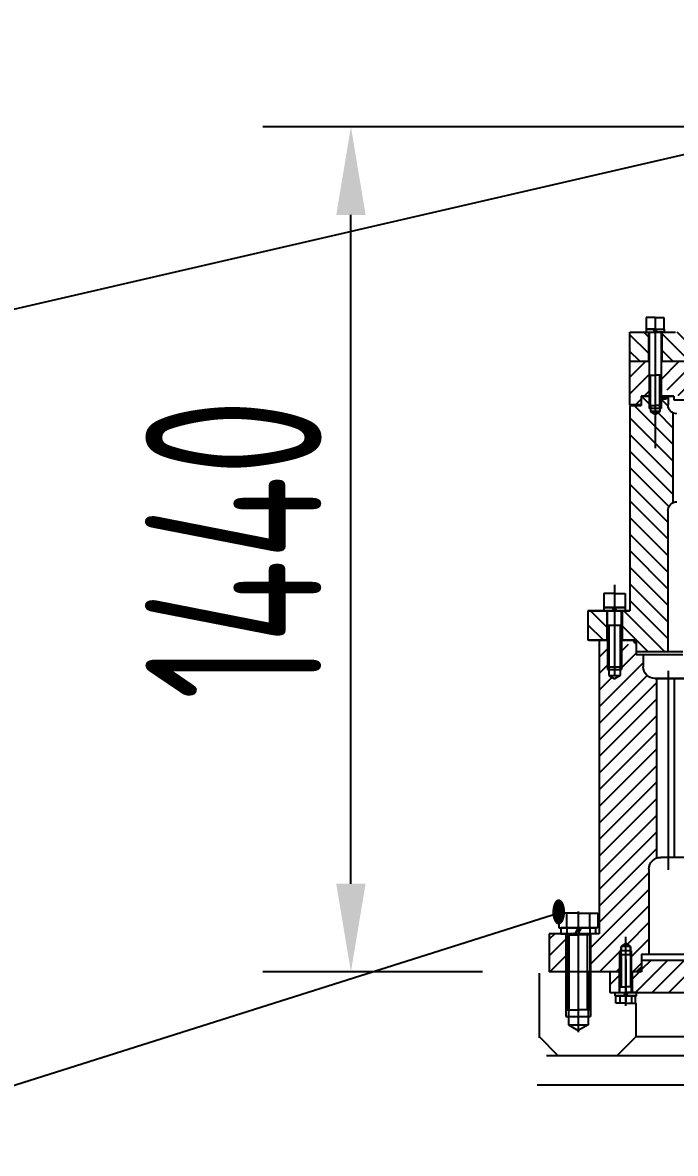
# Model space of a CAD drawing. Header units: millimetres. Extents: x 0 to 21000, y 0 to 14850.
# Drawn here: x 3201 to 4313, y 4808 to 6735 of the extents above; entities that cross this region are included whole.
import ezdxf
from ezdxf.enums import TextEntityAlignment as Align

# ---------------------------------------------------------------- set-up
doc = ezdxf.new("R2010")
doc.units = ezdxf.units.MM
doc.header["$LTSCALE"] = 500
for name, pattern in [('F', [0.75, 0.5, -0.25]), ('G', [2, 1.25, -0.25, 0.25, -0.25]), ('K', [2.5, 1.25, -0.25, 0.25, -0.25, 0.25, -0.25])]:
    doc.linetypes.add(name, pattern=pattern)
for name, color, linetype in [('01', 7, 'Continuous'), ('02', 1, 'Continuous'), ('04', 2, 'F'), ('05', 4, 'G'), ('07', 6, 'K'), ('08', 1, 'Continuous')]:
    doc.layers.add(name, color=color, linetype=linetype)
doc.styles.get("Standard").update_dxf_attribs({"font": 'isocp', "width": 0.707, "bigfont": 'intecad.shx'})
doc.dimstyles.new('INTE', dxfattribs={"dimscale": 50, "dimtxt": 6, "dimasz": 3, "dimexe": 3, "dimexo": 0, "dimgap": 1, "dimtad": 1, "dimdec": 1, "dimdsep": 46, "dimtxsty": 'Standard', "dimcen": 0, "dimclrd": 1, "dimclre": 1, "dimclrt": 3, "dimaunit": 1, "dimadec": 0, "dimazin": 0, "dimtfac": 1, "dimtdec": 1, "dimtmove": 0, "dimatfit": 0, "dimfxl": 0, "dimarcsym": 0})
pattern_1 = [(135, (-7977.256, 11116.51), (-14.142136, -14.142136), [])]
pattern_2 = [(45, (-7977.256, 11116.51), (-14.142136, 14.142136), [])]
pattern_3 = [(45, (-4234.45896, 16441.7636), (-0.070710678, 0.070710678), [])]

# ---------------------------------------------------------------- blocks, each defined once
blk = doc.blocks.new('*U208')
at = {"layer": '01'}
for p, q in [((-18.3, 6), (-18.3, 0)), ((0, 6), (-18.3, 6)), ((-18.3, 0), (0, 0)), ((0, 0), (-3.5, 6)), ((0, 6), (3.5, 0)), ((0, 6), (18.3, 6)), ((18.3, 0), (0, 0)), ((18.3, 6), (18.3, 0))]:
    blk.add_line(p, q, dxfattribs=at)
at = {"layer": '05'}
blk.add_line((0, 8.1), (0, -2.1), dxfattribs=at)
blk = doc.blocks.new('*U207')
at = {"layer": '01'}
for p, q in [((-18.3, 6), (-18.3, 0)), ((0, 6), (-18.3, 6)), ((-18.3, 0), (0, 0)), ((0, 0), (-3.5, 6)), ((0, 6), (3.5, 0)), ((0, 6), (18.3, 6)), ((18.3, 0), (0, 0)), ((18.3, 6), (18.3, 0))]:
    blk.add_line(p, q, dxfattribs=at)
at = {"layer": '05'}
blk.add_line((0, 8.1), (0, -2.1), dxfattribs=at)
blk = doc.blocks.new('*U206')
at = {"layer": '01'}
for p, q in [((-15.1, 5), (-15.1, 0)), ((0, 5), (-15.1, 5)), ((-15.1, 0), (0, 0)), ((0, 0), (-2.9, 5)), ((0, 5), (2.9, 0)), ((0, 5), (15.1, 5)), ((15.1, 0), (0, 0)), ((15.1, 5), (15.1, 0))]:
    blk.add_line(p, q, dxfattribs=at)
at = {"layer": '05'}
blk.add_line((0, 7.1), (0, -2.1), dxfattribs=at)
blk = doc.blocks.new('FDSDSDFG')
at = {"layer": '02', "linetype": 'Continuous'}
h = blk.add_hatch(dxfattribs=at)
h.set_pattern_fill('_USER', color=1, scale=20, angle=45, style=0, pattern_type=0)
h.set_pattern_definition(pattern_2)
h.paths.add_polyline_path([(-3658.5, 15146.6, -0.414214), (-3638.5, 15166.6), (-3615.3, 15166.6), (-3615.3, 15227.1), (-3634, 15238.5), (-3636, 15238.5), (-3636, 15209.4), (-3636, 15203.5), (-3637.6, 15203.5), (-3637.6, 15196.5), (-3644, 15192.8), (-3650.4, 15196.5), (-3650.4, 15203.5), (-3652, 15203.5), (-3652, 15236.5), (-3652, 15238.5), (-3674, 15238.5), (-3686.6, 15238.5), (-3709, 15177), (-3709, 15043, -0.414214), (-3719, 15033), (-3724, 15033), (-3724, 15014.1), (-3658.5, 14986.9)])
h.paths.add_polyline_path([(-3724, 15014.1), (-3724, 14983.5), (-3701.2, 14983.5), (-3688.7, 14983.5), (-3688.7, 14999.4)])
h.paths.add_polyline_path([(-3247.5, 15166.5), (-3247.5, 15238.5), (-3366, 15238.5), (-3366, 15209.4), (-3366, 15203.5), (-3367.6, 15203.5), (-3367.6, 15196.5), (-3374, 15192.8), (-3380.4, 15196.5), (-3380.4, 15203.5), (-3382, 15203.5), (-3382, 15236.5), (-3382, 15238.5), (-3386.5, 15238.5), (-3402.6, 15201.6), (-3402.6, 15166.5)])
h.paths.add_polyline_path([(-3113.7, 15166.5), (-3113.7, 15238.5), (-3133.2, 15238.5), (-3133.2, 15209.9), (-3133.2, 15202.8), (-3134.8, 15202.8), (-3134.8, 15195.8), (-3141.2, 15192.1), (-3147.6, 15195.8), (-3147.6, 15202.8), (-3149.2, 15202.8), (-3149.2, 15225.8), (-3149.2, 15238.5), (-3247.5, 15238.5), (-3247.5, 15166.5)])
h.paths.add_polyline_path([(-2512.2, 15166.5), (-2477, 15207), (-2647.5, 15207, -0.414214), (-2677.5, 15237), (-2677.5, 15238.5), (-2725.8, 15238.5), (-2725.8, 15209.9), (-2725.8, 15202.8), (-2727.4, 15202.8), (-2727.4, 15195.8), (-2733.8, 15192.1), (-2740.2, 15195.8), (-2740.2, 15202.8), (-2741.8, 15202.8), (-2741.8, 15225.8), (-2741.8, 15238.5), (-2752.8, 15238.5), (-2761.3, 15228.3), (-2761.3, 15166.5)])
h.paths.add_polyline_path([(-2395, 15126.5), (-2395, 15060.4), (-2355, 15097), (-2355, 15127, 0.414214), (-2435, 15207), (-2477, 15207), (-2512.2, 15166.5), (-2435, 15166.5, -0.414214)])
h.paths.add_polyline_path([(-2355, 15063), (-2355, 15097), (-2395, 15060.4), (-2395, 14998), (-2353.5, 14998), (-2353.5, 14983.5), (-2338.5, 14983.5), (-2302, 15007.7), (-2302, 15033), (-2305.6, 15033), (-2325, 15033, -0.414214)])
h.paths.add_polyline_path([(-2338.5, 14983.5), (-2302, 14983.5), (-2302, 15007.7)])
h.paths.add_polyline_path([(-3619.7, 15216.3), (-3604.6, 15216.3), (-3604.6, 15236), (-3619.7, 15236)], flags=9)
h.paths.add_polyline_path([(-3689.5, 15095.2), (-3674.3, 15095.2), (-3674.3, 15114.9), (-3689.5, 15114.9)], flags=24)
h.paths.add_polyline_path([(-2724.3, 15230.1), (-2709.1, 15230.1), (-2709.1, 15249.8), (-2724.3, 15249.8)], flags=9)
h.paths.add_polyline_path([(-2770.1, 15217.1), (-2754.9, 15217.1), (-2754.9, 15236.8), (-2770.1, 15236.8)], flags=9)
h.paths.add_polyline_path([(-2351.3, 14970.6), (-2336.1, 14970.6), (-2336.1, 14990.3), (-2351.3, 14990.3)], flags=9)
h = blk.add_hatch(dxfattribs=at)
h.set_pattern_fill('_USER', color=1, scale=20, angle=45, style=0, pattern_type=0)
h.set_pattern_definition(pattern_2)
h.paths.add_polyline_path([(-2279, 14983.5), (-2247.5, 14983.5), (-2247.5, 15033), (-2279, 15033)])
at = {"layer": '02'}
h = blk.add_hatch(dxfattribs=at)
h.set_pattern_fill('_USER', color=256, scale=20, angle=135, style=0, pattern_type=0)
h.set_pattern_definition(pattern_1)
h.paths.add_polyline_path([(-2300.5, 14983), (-2338, 14983), (-2338, 14977), (-2342, 14977, -0.043716), (-2342.5, 14977), (-2346, 14977), (-2346, 14983), (-2353.5, 14983), (-2353.5, 14993), (-2761.3, 14993), (-2761.3, 14950.9), (-2776.3, 14950.9), (-2776.3, 14918), (-2342.4, 14918), (-2300.5, 14940.8)])
h.paths.add_polyline_path([(-2247.5, 14969.8), (-2280.5, 14951.8), (-2280.5, 14924), (-2266.9, 14924), (-2266.9, 14909), (-2247.5, 14909)])
h.paths.add_polyline_path([(-2247.5, 14969.8), (-2247.5, 14983), (-2280.5, 14983), (-2280.5, 14951.8)])
h.paths.add_polyline_path([(-3098.7, 14950.9), (-3113.7, 14950.9), (-3113.7, 14993), (-3402.6, 14993), (-3402.6, 14933.3), (-3422.4, 14933.3), (-3422.4, 14918), (-3098.7, 14918)])
h.paths.add_polyline_path([(-2565.4, 14893.4), (-2565.4, 14940.1), (-2529.4, 14940.1), (-2529.4, 14893.4)], flags=9)
h.paths.add_polyline_path([(-2716.8, 14907.1), (-2716.8, 14937.7), (-2680.8, 14937.7), (-2680.8, 14907.1)], flags=9)
h.paths.add_polyline_path([(-2499.9, 14961.9), (-2484.7, 14961.9), (-2484.7, 14981.6), (-2499.9, 14981.6)], flags=24)
h.paths.add_polyline_path([(-2351.3, 14970.6), (-2336.1, 14970.6), (-2336.1, 14990.3), (-2351.3, 14990.3)], flags=24)
h = blk.add_hatch(dxfattribs=at)
h.set_pattern_fill('_USER', color=256, scale=20, angle=45, style=0, pattern_type=0)
h.set_pattern_definition(pattern_2)
h.paths.add_polyline_path([(-3554.1, 14880.6), (-3607.6, 14909), (-3608.1, 14909), (-3608.1, 14908), (-3627.5, 14908), (-3627.5, 14685.4), (-3562.6, 14668.5), (-3562.6, 14729, -0.289261), (-3554.1, 14742.5)])
h.paths.add_polyline_path([(-3562.5, 14924), (-3584.5, 14924), (-3584.5, 14896.7), (-3554.1, 14880.6), (-3554.1, 14895.5, -0.286757), (-3562.5, 14909)])
h.paths.add_polyline_path([(-3584.5, 14924), (-3596.7, 14924), (-3596.7, 14920), (-3603.7, 14920), (-3603.7, 14924), (-3608.1, 14924), (-3608.1, 14909.2), (-3584.5, 14896.7)])
h.paths.add_polyline_path([(-3562.6, 14668.5), (-3627.5, 14685.4), (-3627.5, 14558), (-3640.8, 14558), (-3640.8, 14508), (-3616.9, 14508), (-3616.9, 14489), (-3562.6, 14489)])
h.paths.add_polyline_path([(-3666.8, 14558), (-3698.8, 14558), (-3698.8, 14508), (-3666.8, 14508)])
h.paths.add_polyline_path([(-2247.5, 14891.8), (-2320.9, 14862.8), (-2320.9, 14780.6), (-2247.5, 14772.6)])
h.paths.add_polyline_path([(-2290.5, 14892.7), (-2298.5, 14897.7), (-2298.5, 14902.9), (-2300.5, 14902.9), (-2300.5, 14924), (-2302.5, 14924), (-2302.5, 14919), (-2309.5, 14919), (-2309.5, 14924), (-2312.5, 14924), (-2312.5, 14909, -0.286757), (-2320.9, 14895.5), (-2320.9, 14862.8), (-2290.5, 14874.8)])
h.paths.add_polyline_path([(-2247.5, 14908), (-2266.9, 14908), (-2266.9, 14924), (-2280.5, 14924), (-2280.5, 14902.9), (-2282.5, 14902.9), (-2282.5, 14897.7), (-2290.5, 14892.7), (-2290.5, 14874.8), (-2247.5, 14891.8)])
h.paths.add_polyline_path([(-2247.5, 14772.6), (-2320.9, 14780.6), (-2320.9, 14742.5, -0.289261), (-2312.4, 14729), (-2312.4, 14641.9), (-2247.5, 14635.2)])
h.paths.add_polyline_path([(-2247.5, 14635.2), (-2312.4, 14641.9), (-2312.4, 14515.4), (-2258, 14504), (-2258, 14508), (-2234.2, 14508), (-2234.2, 14558), (-2239.4, 14558), (-2247.5, 14558)])
h.paths.add_polyline_path([(-2258, 14504), (-2312.4, 14515.4), (-2312.4, 14489), (-2258, 14489)])
h.paths.add_polyline_path([(-2176.1, 14558), (-2208.2, 14558), (-2208.2, 14508), (-2176.1, 14508)])
h.paths.add_polyline_path([(-2287.9, 14811.8), (-2272.8, 14811.8), (-2272.8, 14831.5), (-2287.9, 14831.5)], flags=24)
h = blk.add_hatch(dxfattribs=at)
h.set_pattern_fill('_USER', color=256, scale=0.1, angle=45, style=0, pattern_type=0)
h.set_pattern_definition([(45, (-7977.25642, 11116.50903), (-0.0707106781, 0.0707106781), [])])
h.paths.add_polyline_path([(-2302.5, 14924), (-2309.5, 14924), (-2309.5, 14919), (-2302.5, 14919)])
h = blk.add_hatch(dxfattribs=at)
h.set_pattern_fill('_USER', color=256, scale=20, angle=135, style=0, pattern_type=0)
h.set_pattern_definition(pattern_1)
h.paths.add_polyline_path([(-3582.3, 14443), (-3585, 14443, -0.414214), (-3605, 14463), (-3605, 14483), (-3616.9, 14483), (-3616.9, 14508), (-3640.8, 14508), (-3640.8, 14533), (-3641.8, 14533), (-3641.8, 14508), (-3641.8, 14458), (-3644.2, 14458), (-3644.2, 14448), (-3653.8, 14442.4), (-3663.4, 14448), (-3663.4, 14458), (-3665.8, 14458), (-3665.8, 14508), (-3680, 14508), (-3680, 14372.4), (-3582.3, 14344.9)])
h.paths.add_polyline_path([(-3582.3, 14344.9), (-3680, 14372.4), (-3680, 14008), (-3694.4, 14008), (-3694.4, 13943), (-3645.1, 13943), (-3644.5, 13943.2), (-3644.5, 13972), (-3644.5, 13978.7), (-3642.5, 13978.7), (-3642.5, 13985.9), (-3634.5, 13991.2), (-3626.5, 13985.9), (-3626.5, 13978.7), (-3624.5, 13978.7), (-3624.5, 13972), (-3624.5, 13951.5), (-3607.5, 13958.5), (-3607.5, 13973), (-3595, 13973), (-3595, 14118, -0.308559), (-3582.3, 14136.6)])
h.paths.add_polyline_path([(-3736.4, 14008), (-3765, 14008), (-3765, 13943), (-3736.4, 13943)])
h.paths.add_polyline_path([(-2195, 14490.8), (-2209.2, 14493.7), (-2209.2, 14458), (-2211.6, 14458), (-2211.6, 14448), (-2221.2, 14442.4), (-2230.8, 14448), (-2230.8, 14458), (-2233.2, 14458), (-2233.2, 14498.8), (-2258, 14504), (-2258, 14483), (-2270, 14483), (-2270, 14463, -0.414214), (-2290, 14443), (-2292.7, 14443), (-2292.7, 14252.7), (-2195, 14224.6)])
h.paths.add_polyline_path([(-2195, 14224.6), (-2292.7, 14252.7), (-2292.7, 14197.1), (-2195, 14152)])
h.paths.add_polyline_path([(-2292.7, 14197.1), (-2292.7, 14136.6, -0.308559), (-2280, 14118), (-2280, 14061.6), (-2195, 14016.1), (-2195, 14152)])
h.paths.add_polyline_path([(-2280, 14061.6), (-2280, 13973), (-2267.5, 13973), (-2267.5, 13943), (-2250.5, 13943), (-2250.5, 13972), (-2250.5, 13978.7), (-2248.5, 13978.7), (-2248.5, 13985.9), (-2240.5, 13991.2), (-2232.5, 13985.9), (-2232.5, 13978.7), (-2230.5, 13978.7), (-2230.5, 13972), (-2230.5, 13943), (-2180.6, 13943), (-2180.6, 14008), (-2195, 14008), (-2195, 14016.1)])
h.paths.add_polyline_path([(-2110, 14008), (-2138.6, 14008), (-2138.6, 13985.9), (-2110, 13970.6)])
h.paths.add_polyline_path([(-2138.6, 13985.9), (-2138.6, 13943), (-2110, 13943), (-2110, 13970.6)])
h.paths.add_polyline_path([(-2255.7, 14348.3), (-2240.6, 14348.3), (-2240.6, 14368), (-2255.7, 14368)], flags=24)
at = {"layer": '02', "linetype": 'Continuous'}
h = blk.add_hatch(dxfattribs=at)
h.set_pattern_fill('_USER', color=1, scale=0.1, angle=45, style=0, pattern_type=0)
h.set_pattern_definition(pattern_3)
h.paths.add_polyline_path([(-2256.1, 14504.3, 1), (-2256.1, 14507.9, 1)])
h = blk.add_hatch(dxfattribs=at)
h.set_pattern_fill('_USER', color=1, scale=20, angle=-45, style=0, pattern_type=0)
h.set_pattern_definition([(315, (-4234.459, 16441.764), (14.14214, 14.14214), [])])
h.paths.add_polyline_path([(-2367.5, 13963), (-2468.7, 13908.3, -0.539657), (-2542.3, 13948), (-2542.3, 13958), (-2599.5, 13958), (-2602.5, 13955), (-2602.5, 13865.8), (-2544.3, 13815.7), (-2373.5, 13908), (-2251.5, 13908), (-2251.5, 13943), (-2267.5, 13943), (-2267.5, 13963)])
h.paths.add_polyline_path([(-2622.5, 13835), (-2685.5, 13835), (-2685.5, 13827.4), (-2664.4, 13827.4), (-2664.4, 13805.2), (-2664.4, 13783), (-2605, 13783), (-2544.3, 13815.7), (-2602.5, 13865.8), (-2602.5, 13843), (-2622.5, 13843)])
h.paths.add_polyline_path([(-2229.5, 13918), (-2217, 13908), (-2213.5, 13908), (-2213.5, 13943), (-2229.5, 13943)])
h.paths.add_polyline_path([(-2404.9, 13907.6), (-2389.7, 13907.6), (-2389.7, 13927.3), (-2404.9, 13927.3)], flags=24)
h = blk.add_hatch(dxfattribs=at)
h.set_pattern_fill('_USER', color=1, scale=0.1, angle=45, style=0, pattern_type=0)
h.set_pattern_definition(pattern_3)
h.paths.add_polyline_path([(-2262.2, 13946.9), (-2263.7, 13948.3, 0.09086), (-2264.7, 13948.4, 1), (-2264.7, 13943.1, 0.54371)])
at = {"layer": '01'}
for p, q in [((-2305.5, 15058), (-2305.5, 15038)), ((-2290.5, 15058), (-2305.5, 15058)), ((-2290.5, 15058), (-2275.5, 15058)), ((-2275.5, 15058), (-2275.5, 15038)), ((-2302, 15033), (-2302, 14983.5)), ((-2300.5, 15033), (-2300.5, 14902.9)), ((-2275.5, 15038), (-2290.5, 15038)), ((-2280.5, 15033), (-2280.5, 14902.9)), ((-2279, 15033), (-2279, 14983.5)), ((-2300.5, 14960), (-2290.5, 14960)), ((-2280.5, 14960), (-2290.5, 14960)), ((-2300.5, 14908), (-2290.5, 14908)), ((-2298.5, 14902.9), (-2298.5, 14897.7)), ((-2298.5, 14897.7), (-2282.5, 14897.7)), ((-2298.5, 14897.7), (-2290.5, 14892.7)), ((-2280.5, 14908), (-2290.5, 14908)), ((-2290.5, 14892.7), (-2282.5, 14897.7)), ((-2282.5, 14908), (-2282.5, 14897.7)), ((-2239.2, 14588), (-2239.2, 14564)), ((-2221.2, 14588), (-2239.2, 14588)), ((-2221.2, 14588), (-2203.2, 14588)), ((-2203.2, 14588), (-2203.2, 14564)), ((-2239.2, 14564), (-2221.2, 14564)), ((-2233.2, 14564), (-2221.2, 14564)), ((-2209.2, 14564), (-2221.2, 14564)), ((-2203.2, 14564), (-2221.2, 14564)), ((-2251.9, 14508), (-2258, 14501.3)), ((-2209.2, 14458), (-2233.2, 14458)), ((-2230.8, 14458), (-2230.8, 14448)), ((-2211.6, 14458), (-2211.6, 14448)), ((-2211.6, 14448), (-2230.8, 14448)), ((-2230.8, 14448), (-2221.2, 14442.4)), ((-2211.6, 14448), (-2221.2, 14442.4)), ((-2250.5, 13908), (-2250.5, 13972)), ((-2248.5, 13985.9), (-2248.5, 13978.7)), ((-2232.5, 13985.9), (-2232.5, 13978.9)), ((-2230.5, 13908), (-2230.5, 13972)), ((-2267.5, 13951.8), (-2258.1, 13943)), ((-2250.5, 13917.2), (-2240.5, 13917.2)), ((-2230.5, 13917.2), (-2240.5, 13917.2)), ((-2257.3, 13889.5), (-2257.3, 13902)), ((-2257.3, 13902), (-2240.5, 13902)), ((-2250.5, 13902), (-2250.5, 13889.5)), ((-2223.7, 13902), (-2240.5, 13902)), ((-2230.5, 13902), (-2230.5, 13889.5)), ((-2223.7, 13889.5), (-2223.7, 13902)), ((-2240.5, 13889.5), (-2257.3, 13889.5)), ((-2240.5, 13889.5), (-2223.7, 13889.5))]:
    blk.add_line(p, q, dxfattribs=at)
at = {"layer": '01', "ltscale": 0.8}
for p, q in [((-2247.5, 15033), (-2325, 15033)), ((-2300.5, 14983.5), (-2353.5, 14983.5)), ((-2247.5, 14983.5), (-2280.5, 14983.5)), ((-2322.5, 14918), (-2866.1, 14918)), ((-2300.5, 14924), (-2322.5, 14924)), ((-2266.9, 14924), (-2280.5, 14924)), ((-2280, 14118), (-2280, 13973)), ((-2180.6, 14008), (-2180.6, 13943)), ((-2138.6, 14008), (-2138.6, 13943)), ((-2267.5, 13973), (-2591.9, 13973)), ((-2267.5, 13973), (-2591.9, 13973)), ((-2267.5, 13973), (-2267.5, 13943)), ((-2267.5, 13963), (-2601.9, 13963)), ((-2267.5, 13963), (-2594.5, 13963)), ((-2213.5, 13943), (-2213.5, 13908)), ((-2213.5, 13908), (-2373.5, 13908)), ((-2213.5, 13908), (-2373.5, 13908))]:
    blk.add_line(p, q, dxfattribs=at)
at = {"layer": '01', "color": 7, "linetype": 'Continuous', "ltscale": 0.8}
for p, q in [((-2247.5, 14909), (-2247.5, 15033)), ((-2322.5, 14924), (-2322.5, 14918)), ((-2322.5, 14924), (-2300.5, 14924)), ((-2312.5, 14924), (-2312.5, 14909)), ((-2312.5, 14924), (-2312.5, 14909)), ((-2309.5, 14924), (-2309.5, 14920)), ((-2309.5, 14924), (-2309.5, 14919)), ((-2309.5, 14919), (-2302.5, 14919)), ((-2302.5, 14924), (-2302.5, 14920)), ((-2302.5, 14924), (-2302.5, 14919)), ((-2280.5, 14924), (-2266.9, 14924)), ((-2266.9, 14924), (-2266.9, 14908)), ((-2266.9, 14924), (-2266.9, 14908)), ((-2266.9, 14909), (-2247.5, 14909)), ((-2247.5, 14908), (-2266.9, 14908)), ((-2266.9, 14908), (-2247.5, 14908)), ((-2247.5, 14908), (-2247.5, 14558)), ((-2247.5, 14908), (-2247.5, 14558)), ((-2320.9, 14895.5), (-2320.9, 14742.5)), ((-2312.4, 14729), (-2312.4, 14489)), ((-2177.5, 14558), (-2247.5, 14558)), ((-2247.5, 14558), (-2176.1, 14558)), ((-2176.1, 14558), (-2176.1, 14508)), ((-2258, 14508), (-2234.5, 14508)), ((-2234.5, 14508), (-2258, 14508)), ((-2258, 14508), (-2258, 14483)), ((-2177.5, 14508), (-2210.5, 14508)), ((-2210.5, 14508), (-2176.1, 14508)), ((-2195, 14508), (-2195, 14008)), ((-2195, 14508), (-2195, 14008)), ((-2258.1, 14489), (-2337.5, 14489)), ((-2337.5, 14483), (-2258.1, 14483)), ((-2337.5, 14483), (-2258, 14483)), ((-2270, 14483), (-2270, 14463)), ((-2290, 14443), (-2437.4, 14443)), ((-2437.4, 14443), (-2290, 14443)), ((-2359.9, 14443), (-2290, 14443)), ((-2322.7, 14443), (-2322.7, 14138)), ((-2292.7, 14443), (-2292.7, 14136.6)), ((-2437.4, 14138), (-2300, 14138)), ((-2195, 14008), (-2110, 14008)), ((-2110, 14008), (-2110, 13943)), ((-2267.5, 13943), (-2250.5, 13943)), ((-2230.5, 13943), (-2110, 13943))]:
    blk.add_line(p, q, dxfattribs=at)
at = {"layer": '01', "color": 7, "linetype": 'Continuous'}
for p, q in [((-2234.2, 14558), (-2234.2, 14508)), ((-2233.2, 14508), (-2233.2, 14558)), ((-2209.2, 14508), (-2209.2, 14558)), ((-2208.2, 14558), (-2208.2, 14508)), ((-2233.2, 14533), (-2209.2, 14533)), ((-2233.2, 14508), (-2233.2, 14458)), ((-2209.2, 14508), (-2209.2, 14458)), ((-2233.2, 14462), (-2209.2, 14462)), ((-2248.5, 13985.9), (-2240.5, 13991.2)), ((-2240.5, 13991.2), (-2232.5, 13985.9)), ((-2250.5, 13978.7), (-2230.5, 13978.7)), ((-2250.5, 13972), (-2230.5, 13972)), ((-2248.5, 13985.9), (-2232.5, 13985.9)), ((-2251.5, 13943), (-2251.5, 13908)), ((-2229.5, 13943), (-2229.5, 13908))]:
    blk.add_line(p, q, dxfattribs=at)
at = {"layer": '01'}
for centre, radius in [((-2256.1, 14506.1), 1.79), ((-2264.7, 13945.8), 2.68)]:
    blk.add_circle(centre, radius, dxfattribs=at)
at = {"layer": '01', "color": 7, "linetype": 'Continuous', "ltscale": 0.8}
for centre, radius in [((-2327.5, 14909), 15), ((-2290, 14463), 20)]:
    blk.add_arc(centre, radius, 270, 0, dxfattribs=at)
at = {"layer": '01', "ltscale": 0.8}
for centre, radius in [((-2327.4, 14729), 15), ((-2300, 14118), 20)]:
    blk.add_arc(centre, radius, 0, 90, dxfattribs=at)
at = {"layer": '02'}
for p, q in [((-2298.5, 14902.9), (-2298.5, 14960)), ((-2282.5, 14908), (-2282.5, 14960)), ((-2250.5, 13972), (-2250.5, 13978.7)), ((-2248.5, 13972), (-2248.5, 13985.9)), ((-2248.5, 13972), (-2248.5, 13917.2)), ((-2232.5, 13972), (-2232.5, 13985.9)), ((-2232.5, 13972), (-2232.5, 13917.2)), ((-2230.5, 13972), (-2230.5, 13978.7))]:
    blk.add_line(p, q, dxfattribs=at)
at = {"layer": '02', "color": 1, "linetype": 'Continuous'}
for p, q in [((-2300.5, 14902.9), (-2280.5, 14902.9)), ((-2230.8, 14533), (-2230.8, 14448)), ((-2211.6, 14533), (-2211.6, 14448))]:
    blk.add_line(p, q, dxfattribs=at)
at = {"layer": '05', "color": 4, "linetype": 'G', "ltscale": 0.8}
for p, q in [((-2290.5, 15057), (-2290.5, 14880.9)), ((-2290.5, 15027.9), (-2290.5, 14908)), ((-2290.5, 14941), (-2290.5, 14835.2)), ((-2221.2, 14602.6), (-2221.2, 14483.6)), ((-2312.5, 14456.2), (-2312.5, 14116.8)), ((-2159.5, 14021.1), (-2159.5, 13921.9)), ((-2240.5, 13964.1), (-2240.5, 13891.9))]:
    blk.add_line(p, q, dxfattribs=at)
at = {"layer": '05'}
for p, q in [((-2290.5, 15053.5), (-2290.5, 14904.4)), ((-2221.2, 14591.1), (-2221.2, 14521)), ((-2221.2, 14511), (-2221.2, 14449.4)), ((-2240.5, 13884.9), (-2240.5, 14002.8)), ((-2240.5, 13886.4), (-2240.5, 13945.5))]:
    blk.add_line(p, q, dxfattribs=at)
at = {"layer": '05', "ltscale": 0.8}
blk.add_line((-2240.5, 13887.4), (-2240.5, 13971.5), dxfattribs=at)
at = {"layer": '01', "ltscale": 0.8, "xscale": -1}
blk.add_blockref('*U206', (-2290.5, 15033), dxfattribs=at)
at = {"layer": '02', "rotation": 180}
blk.add_blockref('*U208', (-2240.5, 13908), dxfattribs=at)
at = {"layer": '04', "ltscale": 0.8, "xscale": -1}
blk.add_blockref('*U207', (-2221.2, 14558), dxfattribs=at)
blk = doc.blocks.new('*D335')
at = {"layer": '08', "color": 1, "lineweight": -2}
for p, q in [((4550, 11556.5), (2372.9, 11556.5)), ((2522.9, 4086.5), (2522.9, 11406.5)), ((4353.7, 3936.5), (2372.9, 3936.5))]:
    blk.add_line(p, q, dxfattribs=at)
at = {"layer": '08', "color": 1}
for points in [[(2497.9, 11406.5), (2547.9, 11406.5), (2522.9, 11556.5)], [(2497.9, 4086.5), (2547.9, 4086.5), (2522.9, 3936.5)]]:
    blk.add_solid(points, dxfattribs=at)
at = {"layer": 'Defpoints', "color": 0}
for p in [(2522.9, 11556.5), (4550, 11556.5), (4353.7, 3936.5)]:
    blk.add_point(p, dxfattribs=at)
at = {"layer": '08', "color": 3, "insert": (2322.9, 7746.5), "char_height": 300, "attachment_point": 5, "rotation": 90}
blk.add_mtext('7620', dxfattribs=at)
blk = doc.blocks.new('*D338')
at = {"layer": '08', "color": 1, "lineweight": -2}
for p, q in [((5458.6, 6557.4), (3610.6, 6557.4)), ((3760.6, 5267.4), (3760.6, 6407.4)), ((3985, 5117.4), (3610.6, 5117.4))]:
    blk.add_line(p, q, dxfattribs=at)
at = {"layer": '08', "color": 1}
for points in [[(3735.6, 6407.4), (3785.6, 6407.4), (3760.6, 6557.4)], [(3735.6, 5267.4), (3785.6, 5267.4), (3760.6, 5117.4)]]:
    blk.add_solid(points, dxfattribs=at)
at = {"layer": 'Defpoints', "color": 0}
for p in [(3760.6, 6557.4), (5458.6, 6557.4), (3985, 5117.4)]:
    blk.add_point(p, dxfattribs=at)
at = {"layer": '08', "color": 3, "insert": (3560.6, 5837.4), "char_height": 300, "attachment_point": 5, "rotation": 90}
blk.add_mtext('1440', dxfattribs=at)
blk = doc.blocks.new('errwrre')
at = {"layer": '07', "color": 6, "linetype": 'K'}
for p, q in [((-10645.2, 23750.1), (-10645.2, 24411.9)), ((-10695.2, 23766.1), (-10695.2, 24233)), ((-10727.2, 23918.6), (-10727.2, 24173.8)), ((-10727.2, 23918.6), (-10784.1, 23918.6)), ((-10784.1, 23917.9), (-10784.1, 23918.6)), ((-10727.2, 23918.6), (-10695.2, 23886.6)), ((-10837.6, 23841.1), (-10761.6, 23841.1)), ((-10837.6, 23836.9), (-10747.6, 23836.9)), ((-10761.6, 23799.1), (-10761.6, 23841.1)), ((-10747.6, 23803.3), (-10747.6, 23836.9)), ((-10747.6, 23836.9), (-10737.9, 23820.1)), ((-10840.6, 23820.1), (-10734.9, 23820.1)), ((-10747.6, 23803.3), (-10737.9, 23820.1)), ((-10837.6, 23803.3), (-10747.6, 23803.3)), ((-10837.6, 23799.1), (-10761.6, 23799.1)), ((-10727.2, 23753.6), (-10695.2, 23785.6)), ((-10835.6, 23753.5), (-10725.2, 23753.7))]:
    blk.add_line(p, q, dxfattribs=at)
blk = doc.blocks.new('*U367')
at = {"layer": '01'}
for p, q in [((-25, 0), (-25, 33.2)), ((-25, 33.2), (0, 33.2)), ((0, 19.5), (-25, 19.5)), ((0, 33.2), (0, 0)), ((0, 19.5), (140, 19.5)), ((12, 19.5), (12, 0)), ((140, 19.5), (140, 0)), ((-25, 0), (-25, -33.2)), ((0, -33.2), (0, 0)), ((12, -19.5), (12, 0)), ((140, -19.5), (140, 0)), ((0, -19.5), (-25, -19.5)), ((-25, -33.2), (0, -33.2)), ((0, -19.5), (140, -19.5))]:
    blk.add_line(p, q, dxfattribs=at)
at = {"layer": '02'}
for p, q in [((140, 15.6), (12, 15.6)), ((140, -15.6), (12, -15.6))]:
    blk.add_line(p, q, dxfattribs=at)
at = {"layer": '05'}
blk.add_line((-28.1, 0), (143.5, 0), dxfattribs=at)
blk = doc.blocks.new('*U368')
at = {"layer": '01'}
for p, q in [((-29.7, 10), (-29.7, 0)), ((0, 10), (-29.7, 10)), ((-29.7, 0), (0, 0)), ((0, 0), (-5.8, 10)), ((0, 10), (5.8, 0)), ((0, 10), (29.7, 10)), ((29.7, 0), (0, 0)), ((29.7, 10), (29.7, 0))]:
    blk.add_line(p, q, dxfattribs=at)
at = {"layer": '05'}
blk.add_line((0, 12.1), (0, -2.1), dxfattribs=at)

msp = doc.modelspace()

# ---------------------------------------------------------------- linework, layer by layer
at = {"layer": '02'}
for p, q in [((5230.27, 6718.24), (1947.63, 5959.94)), ((4114.59, 5217.39), (2343.6, 4657.02))]:
    msp.add_line(p, q, dxfattribs=at)

# ---------------------------------------------------------------- block references
at = {"layer": '01', "xscale": -1}
for name, p in [('FDSDSDFG', (1988.33, -8825.57)), ('*U368', (4147.81, 5182.39))]:
    msp.add_blockref(name, p, dxfattribs=at)
at = {"layer": '01', "xscale": -1, "rotation": 90}
msp.add_blockref('*U367', (4147.81, 5192.39), dxfattribs=at)
at = {"layer": '07', "rotation": 270}
msp.add_blockref('errwrre', (-19672.33, -5720.23), dxfattribs=at)

# ---------------------------------------------------------------- texts
at = {"layer": '02', "width": 0.605172}
msp.add_text('\\M+5A1F1', height=40, dxfattribs=at).set_placement((4102.59, 5197.39), (4126.59, 5197.39), align=Align.FIT)

# ---------------------------------------------------------------- dimensions: what is measured, and where the dimension line sits
at = {"layer": '08'}
for base, p1, p2, picture, middle in [((2522.91, 11556.49), (4353.73, 3936.49), (4549.95, 11556.49), '*D335', (2322.88, 7746.49)), ((3760.64, 6557.39), (3985.01, 5117.39), (5458.65, 6557.39), '*D338', (3560.64, 5837.39))]:
    dim = msp.add_linear_dim(base=base, p1=p1, p2=p2, angle=270, dimstyle='INTE', dxfattribs=at)
    dim.commit()
    dim.dimension.update_dxf_attribs({"geometry": picture, "text_midpoint": middle})

doc.saveas('drawing.dxf')
